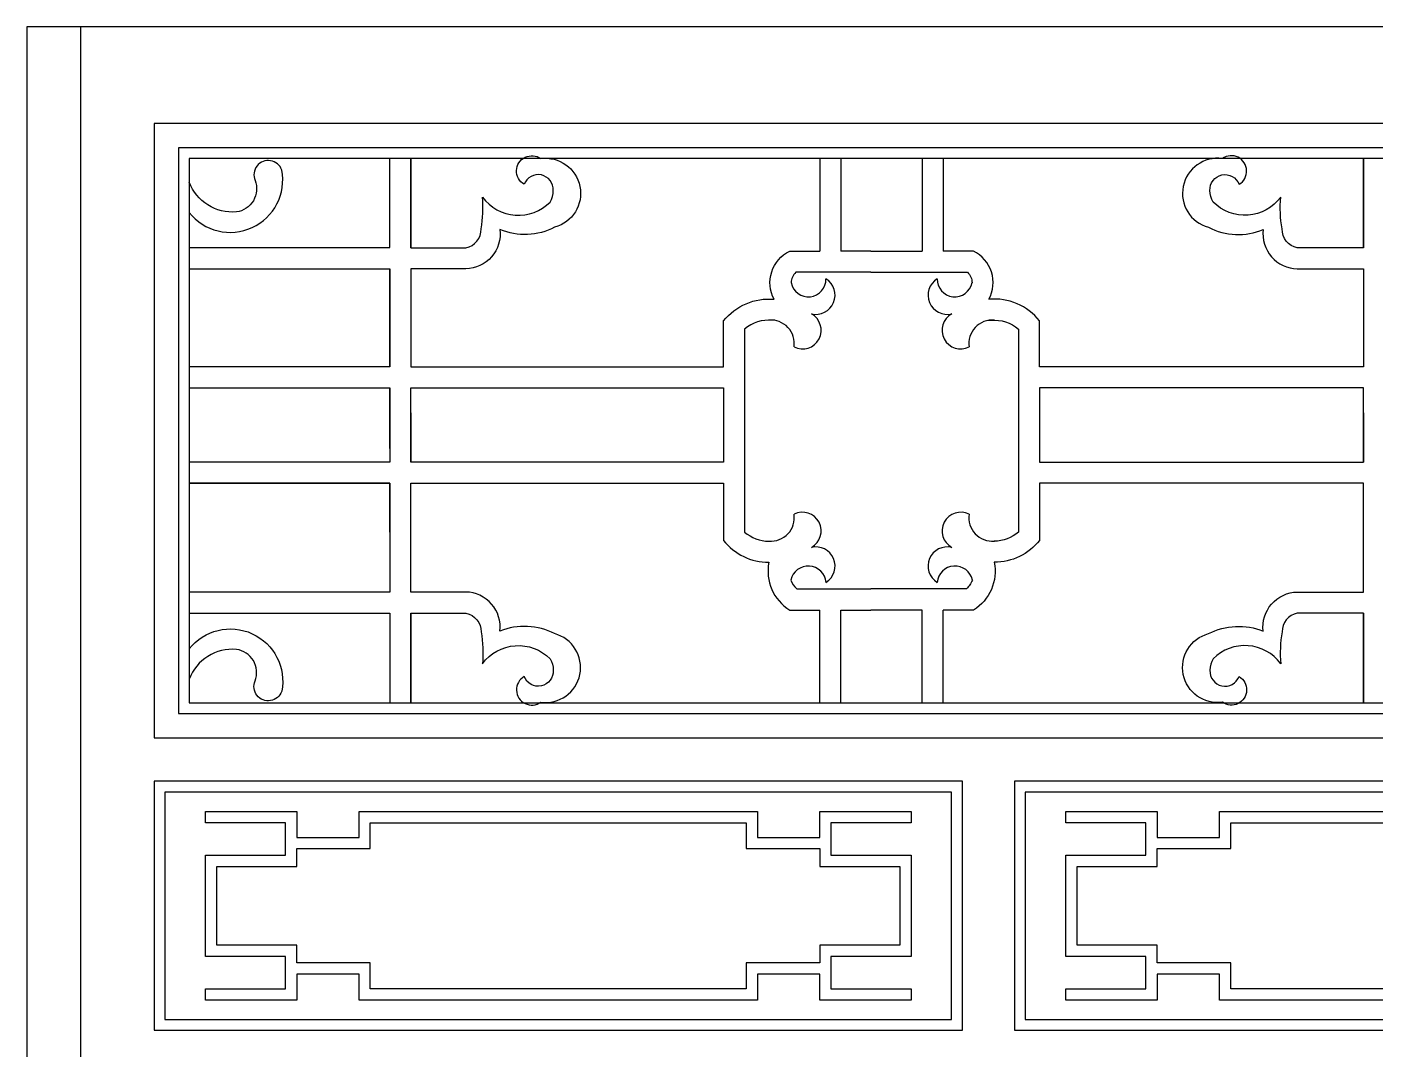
# Model space of a CAD drawing. Extents: x 4107 to 6907, y 781 to 4481.
# Drawn here: x 4107 to 5358, y 3532 to 4481 of the extents above; entities that cross this region are included whole.
import ezdxf

# ---------------------------------------------------------------- set-up
doc = ezdxf.new("R2010")
doc.units = 0
doc.header["$LTSCALE"] = 60
doc.header["$MEASUREMENT"] = 0
for name, color, linetype in [('3', 3, 'CONTINUOUS'), ('4', 4, 'CONTINUOUS'), ('7', 7, 'CONTINUOUS')]:
    doc.layers.add(name, color=color, linetype=linetype)

msp = doc.modelspace()

# ---------------------------------------------------------------- linework, layer by layer
at = {"layer": '3'}
for p, q in [((4443.3, 4275.8), (4443.3, 4358.4)), ((4462.8, 4275.7), (4462.8, 4358.4)), ((4842.4, 4358.4), (4842.4, 4272.5)), ((4842.4, 4358.4), (4842.4, 4272.5)), ((4862, 4358.4), (4862, 4272.5)), ((4862, 4358.4), (4862, 4272.5)), ((4937.3, 4358.4), (4937.3, 4272.5)), ((4937.3, 4358.4), (4937.3, 4272.5)), ((4956.9, 4358.4), (4956.9, 4272.5)), ((4956.9, 4358.4), (4956.9, 4272.5)), ((5346.8, 4275.7), (5346.8, 4358.4)), ((4443.3, 4165.2), (4443.3, 4256.2)), ((4443.3, 4089.6), (4443.3, 4145.6)), ((4462.8, 4089.6), (4462.8, 4145.6)), ((5346.8, 4089.6), (5346.8, 4145.6)), ((4443.3, 4122.5), (4443.3, 4076.8)), ((4462.8, 4122.5), (4462.8, 4076.8)), ((5346.8, 4122.5), (5346.8, 4076.8)), ((4443.3, 4057.2), (4443.3, 3956.3)), ((4443.3, 3936.7), (4443.3, 3853.6)), ((4462.8, 3936.7), (4462.8, 3853.6)), ((4842.4, 3853.6), (4842.4, 3939.6)), ((4842.4, 3853.6), (4842.4, 3939.6)), ((4862, 3853.6), (4862, 3939.6)), ((4862, 3853.6), (4862, 3939.6)), ((4937.3, 3853.6), (4937.3, 3939.6)), ((4937.3, 3853.6), (4937.3, 3939.6)), ((4956.9, 3853.6), (4956.9, 3939.6)), ((4956.9, 3853.6), (4956.9, 3939.6)), ((5346.8, 3936.7), (5346.8, 3853.6))]:
    msp.add_line(p, q, dxfattribs=at)
for points in [[(5506.7, 4368.4), (4247.2, 4368.4), (4247.2, 3843.6), (5506.7, 3843.6)], [(4257.2, 4275.8), (4443.3, 4275.8), (4443.3, 4358.4)], [(4889.7, 4272.5), (4862, 4272.5)], [(4889.7, 4272.5), (4937.3, 4272.5)], [(4257.2, 4256.2), (4443.3, 4256.2), (4443.3, 4165.2), (4257.2, 4165.2)], [(4257.2, 4145.6), (4443.3, 4145.6), (4443.3, 4076.8), (4257.2, 4076.8)], [(4753, 4145.6), (4753, 4076.8)], [(5046.3, 4145.6), (5046.3, 4076.8)], [(4443.3, 4011.9), (4443.3, 4057.2), (4257.2, 4057.2)], [(4257.2, 4057.2), (4443.3, 4057.2), (4443.3, 3956.3), (4257.2, 3956.3)], [(4257.2, 3936.7), (4443.3, 3936.7), (4443.3, 3854.1)], [(4862, 3939.6), (4889.7, 3939.6)], [(4937.3, 3939.6), (4889.7, 3939.6)], [(4272.2, 3752.7), (4357, 3752.7), (4357, 3728.7), (4414.8, 3728.7), (4414.8, 3752.7), (4784.5, 3752.7), (4784.5, 3728.7), (4842.3, 3728.7), (4842.3, 3752.7), (4927.1, 3752.7), (4927.1, 3742.3), (4852.7, 3742.3), (4852.7, 3712.1), (4927.1, 3712.1), (4927.1, 3618.3), (4852.7, 3618.3), (4852.7, 3588.2), (4927.1, 3588.2), (4927.1, 3577.7), (4842.3, 3577.7), (4842.3, 3601.7), (4784.5, 3601.7), (4784.5, 3577.7), (4414.8, 3577.7), (4414.8, 3601.7), (4357, 3601.7), (4357, 3577.7), (4272.2, 3577.7), (4272.2, 3588.2), (4346.6, 3588.2), (4346.6, 3618.3), (4272.2, 3618.3), (4272.2, 3712.1), (4346.6, 3712.1), (4346.6, 3742.3), (4272.2, 3742.3), (4272.2, 3752.7)], [(5070.6, 3752.7), (5155.4, 3752.7), (5155.4, 3728.7), (5213.2, 3728.7), (5213.2, 3752.7), (5800.2, 3752.7)], [(5800.2, 3577.7), (5213.2, 3577.7), (5213.2, 3601.7), (5155.4, 3601.7), (5155.4, 3577.7), (5070.6, 3577.7), (5070.6, 3588.2), (5145, 3588.2), (5145, 3618.3), (5070.6, 3618.3), (5070.6, 3712.1), (5145, 3712.1), (5145, 3742.3), (5070.6, 3742.3), (5070.6, 3752.7)], [(4425.2, 3588.2), (4425.2, 3612.2), (4357, 3612.2), (4357, 3628.8), (4282.7, 3628.8), (4282.7, 3701.7), (4357, 3701.7), (4357, 3718.3), (4425.2, 3718.3), (4425.2, 3742.3), (4774.1, 3742.3), (4774.1, 3718.3), (4842.3, 3718.3), (4842.3, 3701.7), (4916.6, 3701.7), (4916.6, 3628.8), (4842.3, 3628.8), (4842.3, 3612.2), (4774.1, 3612.2), (4774.1, 3588.2), (4425.2, 3588.2)], [(5223.6, 3588.2), (5223.6, 3612.2), (5155.4, 3612.2), (5155.4, 3628.8), (5081.1, 3628.8), (5081.1, 3701.7), (5155.4, 3701.7), (5155.4, 3718.3), (5223.6, 3718.3), (5223.6, 3742.3), (5789.7, 3742.3), (5789.7, 3718.3), (5857.9, 3718.3), (5857.9, 3701.7), (5932.3, 3701.7), (5932.3, 3628.8), (5857.9, 3628.8), (5857.9, 3612.2), (5789.7, 3612.2), (5789.7, 3588.2), (5223.6, 3588.2)]]:
    msp.add_lwpolyline(points, dxfattribs=at)
for points in [[(4257.2, 4308.5, 0.785985), (4343.1, 4347.8, 1.027751), (4318.3, 4338.2, -0.485808), (4301, 4308.9, -0.332635), (4257.2, 4336.5)], [(4462.8, 4358.4), (4462.8, 4275.7), (4513.9, 4275.7, 0.367908), (4528, 4293.2, 0.068182), (4529.4, 4322.7, 0.460724), (4592.1, 4318.1, 0.132159), (4595, 4328.8, 0.853629), (4568, 4334.6, -1.048595), (4583.4, 4358.4, -0.938529), (4596.3, 4294.7, -0.218951), (4545.6, 4292.5, -0.442799), (4513.9, 4256.2), (4462.8, 4256.2), (4462.8, 4210.7), (4462.8, 4165.2), (4753, 4165.2), (4753, 4207.8, -0.253543), (4800, 4227.9, -0.425822), (4814.4, 4272.5), (4842.4, 4272.5)], [(5346.8, 4358.4), (5346.8, 4275.7), (5285.4, 4275.7, -0.367908), (5271.4, 4293.2, -0.068182), (5270, 4322.7, -0.460724), (5207.3, 4318.1, -0.132159), (5204.4, 4328.8, -0.853629), (5231.4, 4334.6, 1.048595), (5215.9, 4358.4, 0.938529), (5203, 4294.7, 0.218951), (5253.8, 4292.5, 0.442799), (5285.4, 4256.2), (5346.8, 4256.2), (5346.8, 4210.7), (5346.8, 4165.2), (5046.3, 4165.2), (5046.3, 4207.8, 0.253543), (4999.3, 4227.9, 0.425822), (4984.9, 4272.5), (4956.9, 4272.5)], [(4889.7, 4252.9), (4820.1, 4252.9, 0.213384), (4815.8, 4243.3)], [(4889.7, 4252.9), (4979.3, 4252.9, -0.213384), (4983.6, 4243.3)], [(4800.6, 4208.4, -0.030523), (4798.2, 4208.4, 0.205976), (4772.6, 4200.1), (4772.6, 4011.9, 0.181845), (4795.1, 4003.5)], [(4998.7, 4208.4, 0.030523), (5001.1, 4208.4, -0.205976), (5026.7, 4200.1), (5026.7, 4011.9, -0.181845), (5004.3, 4003.5)], [(4462.8, 3854.1), (4462.8, 3936.7), (4513.9, 3936.7, -0.367908), (4528, 3919.3, -0.068182), (4529.4, 3889.8, -0.460724), (4592.1, 3894.4, -0.132159), (4595, 3883.7, -0.853629), (4568, 3877.9, 1.048595), (4583.4, 3854.1, 0.938529), (4596.3, 3917.7, 0.218951), (4545.6, 3920, 0.442799), (4513.9, 3956.3), (4462.8, 3956.3), (4462.8, 3956.3), (4462.8, 4057.2), (4753, 4057.2), (4753, 4004.2, 0.228933), (4795.1, 3983.9, 0.313834), (4814.4, 3939.6), (4842.4, 3939.6)], [(5346.8, 3854.1), (5346.8, 3936.7), (5285.4, 3936.7, 0.367908), (5271.4, 3919.3, 0.068182), (5270, 3889.8, 0.460724), (5207.3, 3894.4, 0.132159), (5204.4, 3883.7, 0.853629), (5231.4, 3877.9, -1.048595), (5215.9, 3854.1, -0.938529), (5203, 3917.7, -0.218951), (5253.8, 3920, -0.442799), (5285.4, 3956.3), (5346.8, 3956.3), (5346.8, 3956.3), (5346.8, 4057.2), (5046.3, 4057.2), (5046.3, 4004.2, -0.228933), (5004.3, 3983.9, -0.313834), (4984.9, 3939.6), (4956.9, 3939.6)], [(4815.4, 3967.4, 0.110096), (4820.9, 3959.2), (4889.7, 3959.2)], [(4984, 3967.4, -0.110096), (4978.4, 3959.2), (4889.7, 3959.2)], [(4257.2, 3903.6, -0.785985), (4343.1, 3864.2, -1.027751), (4318.3, 3873.9, 0.485808), (4301, 3903.1, 0.332635), (4257.2, 3875.6)]]:
    msp.add_lwpolyline(points, format="xyb", dxfattribs=at)
for points in [[(4462.8, 4145.6), (4753, 4145.6), (4753, 4076.8), (4462.8, 4076.8)], [(5346.8, 4145.6), (5046.3, 4145.6), (5046.3, 4076.8), (5346.8, 4076.8)], [(4964.7, 3770.7), (4234.6, 3770.7), (4234.6, 3559.7), (4964.7, 3559.7)], [(5980.3, 3770.7), (5033, 3770.7), (5033, 3559.7), (5980.3, 3559.7)]]:
    msp.add_lwpolyline(points, close=True, dxfattribs=at)
for centre, radius, start, end in [((4831.8, 4246.5), 16.3, 191.0979, 1.4081), ((4838.7, 4231.7), 17.8, 256.3549, 58.1238), ((4960.6, 4231.7), 17.8, 121.8762, 283.6451), ((4967.6, 4246.5), 16.3, 178.5919, 348.9021), ((4797, 4186.9), 21.7, 351.3276, 95.0354), ((4826.3, 4199.1), 17.3, 243.1815, 61.6872), ((4973.1, 4199.1), 17.3, 118.3128, 296.8185), ((5002.4, 4186.9), 21.7, 84.9646, 188.6724), ((4797, 4025.2), 21.7, 264.9646, 8.6724), ((4826.3, 4013), 17.3, 298.3128, 116.8185), ((4973.1, 4013), 17.3, 63.1815, 241.6872), ((5002.4, 4025.2), 21.7, 171.3276, 275.0354), ((4838.7, 3980.4), 17.8, 301.8762, 103.6451), ((4960.6, 3980.4), 17.8, 76.3549, 238.1238), ((4831.6, 3963.8), 16.6, 4.924, 167.5521), ((4967.8, 3963.8), 16.6, 12.4479, 175.076)]:
    msp.add_arc(centre, radius, start, end, dxfattribs=at)
at = {"layer": '4'}
msp.add_lwpolyline([(5506.7, 4480.5), (4106.7, 4480.5), (4106.7, 780.5), (4529.9, 780.5)], dxfattribs=at)
at = {"layer": '7'}
msp.add_line((4156.6, 780.5), (4156.6, 4480.5), dxfattribs=at)
for points in [[(5506.7, 4391.1), (4224.6, 4391.1), (4224.6, 3821), (5506.7, 3821)], [(5506.7, 4358.4), (4257.2, 4358.4), (4257.2, 3853.6), (5506.7, 3853.6)]]:
    msp.add_lwpolyline(points, dxfattribs=at)
for points in [[(4974.7, 3780.7), (4224.6, 3780.7), (4224.6, 3549.7), (4974.7, 3549.7)], [(5990.3, 3780.7), (5023, 3780.7), (5023, 3549.7), (5990.3, 3549.7)]]:
    msp.add_lwpolyline(points, close=True, dxfattribs=at)

doc.saveas('drawing.dxf')
